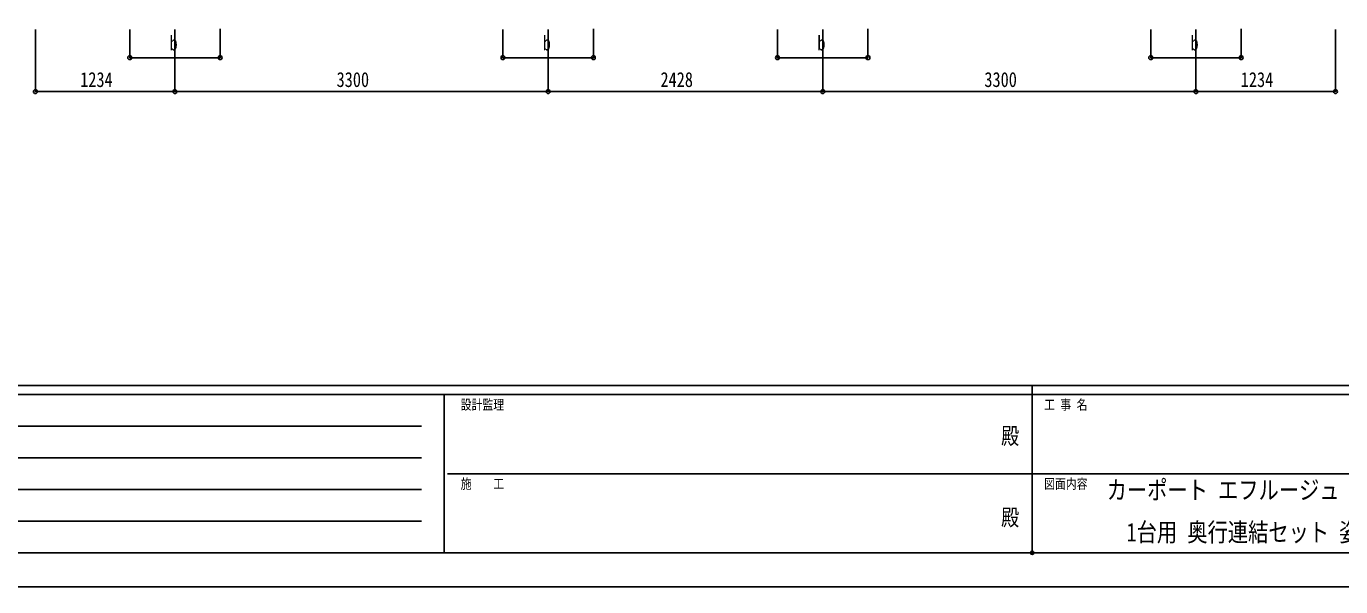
# Model space of a CAD drawing. Units: millimetres, scale not verified. Extents: x -16820 to 16820, y -11880 to 11880.
# Drawn here: x -8914 to 2708, y -11880 to -6922 of the extents above; entities that cross this region are included whole.
import ezdxf
from ezdxf.enums import TextEntityAlignment as Align

# ---------------------------------------------------------------- set-up
doc = ezdxf.new("R2010")
doc.units = ezdxf.units.MM
doc.header["$LTSCALE"] = 60
doc.header["$PDMODE"] = 32
doc.header["$PDSIZE"] = 30
for name, color, linetype in [('0-2_USER1', 3, 'Continuous'), ('0-6_YKK_D', 6, 'Continuous'), ('0-7_YKK_ZWAK', 7, 'Continuous')]:
    doc.layers.add(name, color=color, linetype=linetype)
doc.styles.add('ＭＳ ゴシック', font='')
doc.styles.get('ＭＳ ゴシック').set_extended_font_data('MS Gothic')

msp = doc.modelspace()

# ---------------------------------------------------------------- linework, layer by layer
at = {"layer": '0-6_YKK_D'}
for p, q in [((-8833.92, -6950), (-8833.92, -7501)), ((-7999.92, -6950.02), (-7999.92, -7201)), ((-7599.92, -6950), (-7599.92, -7501)), ((-7599.92, -6950), (-7599.92, -7501)), ((-7199.92, -6944.46), (-7199.92, -7201)), ((-4699.92, -6950.02), (-4699.92, -7201)), ((-4299.92, -6950), (-4299.92, -7501)), ((-4299.92, -6950), (-4299.92, -7501)), ((-3899.92, -6944.46), (-3899.92, -7201)), ((-2271.92, -6950.02), (-2271.92, -7201)), ((-1871.92, -6950), (-1871.92, -7501)), ((-1871.92, -6950), (-1871.92, -7501)), ((-1471.92, -6944.46), (-1471.92, -7201)), ((1028.08, -6950.02), (1028.08, -7201)), ((1428.08, -6950), (1428.08, -7501)), ((1428.08, -6950), (1428.08, -7501)), ((1828.08, -6944.46), (1828.08, -7201)), ((2662.08, -6950), (2662.08, -7501)), ((-7999.92, -7200), (-7199.92, -7200)), ((-4699.92, -7200), (-3899.92, -7200)), ((-2271.92, -7200), (-1471.92, -7200)), ((1028.08, -7200), (1828.08, -7200)), ((-8833.92, -7500), (-7599.92, -7500)), ((-7599.92, -7500), (-4299.92, -7500)), ((-4299.92, -7500), (-1871.92, -7500)), ((-1871.92, -7500), (1428.08, -7500)), ((1428.08, -7500), (2662.08, -7500))]:
    msp.add_line(p, q, dxfattribs=at)
for centre in [(-7999.92, -7200), (-7199.92, -7200), (-4699.92, -7200), (-3899.92, -7200), (-2271.92, -7200), (-1471.92, -7200), (1028.08, -7200), (1828.08, -7200), (-8833.92, -7500), (-7599.92, -7500), (-7599.92, -7500), (-4299.92, -7500), (-4299.92, -7500), (-1871.92, -7500), (-1871.92, -7500), (1428.08, -7500), (1428.08, -7500), (2662.08, -7500)]:
    msp.add_circle(centre, 17, dxfattribs=at)
at = {"layer": '0-7_YKK_ZWAK'}
for p, q in [((15580.08, -10100), (-15619.92, -10100)), ((-19.92, -10100), (-19.92, -11580)), ((-5219.92, -10180), (-15619.92, -10180)), ((-5219.92, -10180), (-5219.92, -11580)), ((-19.92, -10180), (-5219.92, -10180)), ((5180.08, -10180), (-19.92, -10180)), ((-15449.92, -10460), (-5419.92, -10460)), ((-15449.92, -10740), (-5419.92, -10740)), ((-5189.92, -10880), (-19.92, -10880)), ((-19.92, -10880), (5180.08, -10880)), ((-15449.92, -11020), (-5419.92, -11020)), ((-15449.92, -11300), (-5419.92, -11300)), ((-15619.92, -11580), (-5219.92, -11580)), ((-5219.92, -11580), (-19.92, -11580)), ((-19.92, -11580), (5180.08, -11580))]:
    msp.add_line(p, q, dxfattribs=at)
msp.add_lwpolyline([(-16820, -11880), (16820, -11880), (16820, 11880), (-16820, 11880)], close=True, dxfattribs=at)
msp.add_point((-19.92, -11580), dxfattribs=at)

# ---------------------------------------------------------------- texts
at = {"layer": '0-2_USER1', "style": 'ＭＳ ゴシック', "width": 0.8}
for s, p in [('カーポート エフルージュ FIRST 600タイプ', (638.15, -11155.33)), ('1台用 奥行連結セット 姿図 57・57-30', (814.36, -11528.67))]:
    msp.add_text(s, height=164.2, dxfattribs=at).set_placement(p, align=Align.BOTTOM_LEFT)
at = {"layer": '0-6_YKK_D', "style": 'ＭＳ ゴシック', "width": 0.8}
for s, p in [('b', (-7647.92, -7176)), ('b', (-4347.92, -7176)), ('b', (-1919.92, -7176)), ('b', (1380.08, -7176)), ('1234', (-8437.72, -7499)), ('3300', (-6170.72, -7499)), ('2428', (-3306.72, -7499)), ('3300', (-442.72, -7499)), ('1234', (1824.28, -7499))]:
    msp.add_text(s, height=132, dxfattribs=at).set_placement(p, align=Align.BOTTOM_LEFT)
at = {"layer": '0-7_YKK_ZWAK', "style": 'ＭＳ ゴシック', "width": 0.8}
for s, height, p in [('設計監理', 87.98, (-5073.25, -10340)), ('工 事 名', 87.98, (85.08, -10340)), ('殿', 146.6, (-294.67, -10663.33)), ('施\u3000\u3000工', 87.98, (-5073.25, -11040)), ('図面内容', 87.98, (85.08, -11040)), ('殿', 146.6, (-294.67, -11383.33))]:
    msp.add_text(s, height=height, dxfattribs=at).set_placement(p, align=Align.BOTTOM_LEFT)

doc.saveas('drawing.dxf')
